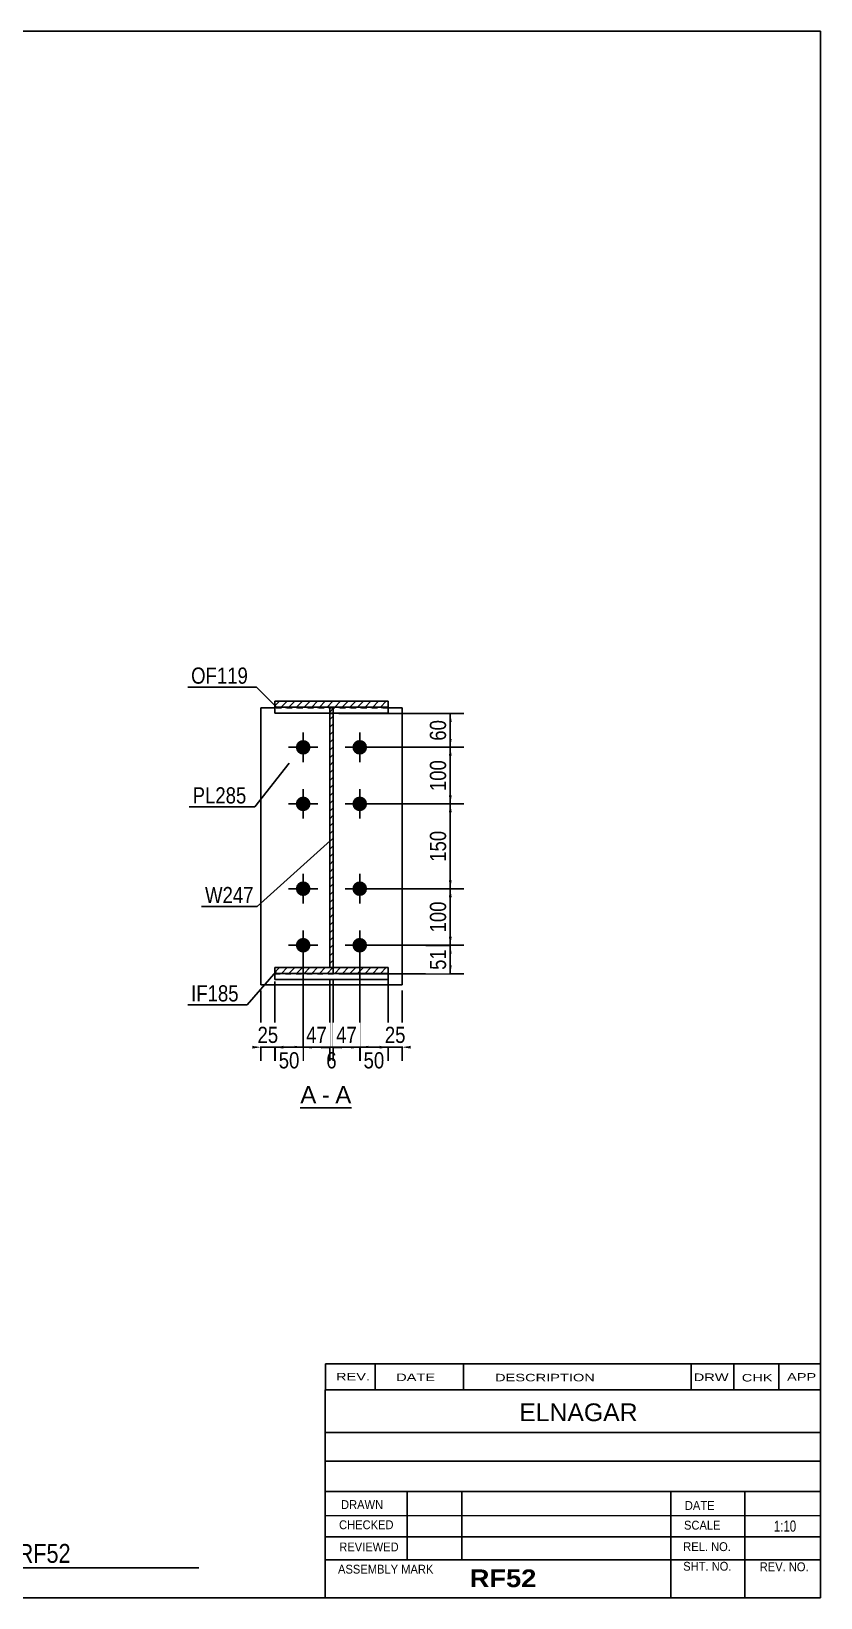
# Model space of a CAD drawing. Header units: millimetres. Extents: x 2 to 405, y 5 to 282.
# Drawn here: x 265.5 to 405, y 5 to 282 of the extents above; entities that cross this region are included whole.
import ezdxf

# ---------------------------------------------------------------- set-up
doc = ezdxf.new("R2010")
doc.units = ezdxf.units.MM
doc.linetypes.add('DXK_LINE_DOT1', pattern=[1.8814, 0.9407, -0.9407])
doc.styles.add('Arial', font='ARIAL.TTF', dxfattribs={"height": 0.2})
doc.styles.add('Arial Bold', font='ARIALBD.TTF', dxfattribs={"height": 0.2})
doc.styles.add('Arial Narrow', font='ARIALN.TTF', dxfattribs={"height": 0.2})

# ---------------------------------------------------------------- blocks, each defined once
blk = doc.blocks.new('Unknown-627311390-3094')
at = {"color": 5, "linetype": 'Continuous'}
for p, q in [((405, 282), (5, 282)), ((5, 282), (5, 5)), ((405, 5), (405, 282)), ((5, 5), (405, 5))]:
    blk.add_line(p, q, dxfattribs=at)
at = {"color": 174, "linetype": 'Continuous', "style": 'Arial'}
blk.add_text('Tekla structures', height=1.9102, rotation=90, dxfattribs=at).set_placement((4.5, 5.5))
blk = doc.blocks.new('Unknown-627311390-12 - 2478')
at = {"color": 7, "linetype": 'Continuous'}
blk.add_line((313.04, 91.65), (322.07, 91.65), dxfattribs=at)
at = {"color": 0, "linetype": 'Continuous'}
blk.add_wipeout([(315.88, 92.4), (315.88, 95.6), (313.04, 95.6), (313.04, 92.4)], dxfattribs=at)
blk.add_wipeout([(318.26, 92.4), (318.26, 95.6), (316.84, 95.6), (316.84, 92.4)], dxfattribs=at)
at = {"color": 96, "linetype": 'Continuous', "style": 'Arial'}
blk.add_text('A', height=3.06, dxfattribs=at).set_placement((313.04, 92.4))
at = {"color": 0, "linetype": 'Continuous'}
blk.add_wipeout([(322.07, 92.4), (322.07, 95.6), (319.22, 95.6), (319.22, 92.4)], dxfattribs=at)
at = {"color": 96, "linetype": 'Continuous', "style": 'Arial'}
for s, p in [('A', (319.22, 92.4)), ('-', (316.84, 92.4))]:
    blk.add_text(s, height=3.06, dxfattribs=at).set_placement(p)
blk = doc.blocks.new('Part-627311390-2488 - 2478')
at = {"linetype": 'Continuous'}
h = blk.add_hatch(dxfattribs=at)
h.set_pattern_fill('', scale=0.3, style=0, pattern_type=0)
h.set_pattern_definition([(45, (318.8534, 116.423), (-0.67352, 0.67352), [])])
h.paths.add_polyline_path([(318.25, 116.42), (318.85, 116.42), (318.85, 162.49), (318.25, 162.49)])
at = {"color": 7, "linetype": 'DXK_LINE_DOT1'}
for p, q in [((318.25, 162.49), (318.25, 115.31)), ((318.25, 161.38), (318.85, 161.38)), ((318.85, 115.31), (318.85, 162.49)), ((318.25, 115.31), (318.85, 115.31))]:
    blk.add_line(p, q, dxfattribs=at)
at = {"color": 2, "linetype": 'Continuous'}
for p, q in [((318.25, 162.49), (318.85, 162.49)), ((318.25, 116.42), (318.25, 162.49)), ((318.85, 116.42), (318.85, 162.49)), ((318.25, 116.42), (318.85, 116.42))]:
    blk.add_line(p, q, dxfattribs=at)
blk = doc.blocks.new('Part-627311390-2480 - 2478')
at = {"linetype": 'Continuous'}
h = blk.add_hatch(dxfattribs=at)
h.set_pattern_fill('', scale=0.3, style=0, pattern_type=0)
h.set_pattern_definition([(45, (328.5534, 162.4942), (-0.67352, 0.67352), [])])
h.paths.add_polyline_path([(308.55, 162.49), (328.55, 162.49), (328.55, 163.52), (308.55, 163.52)])
at = {"color": 7, "linetype": 'DXK_LINE_DOT1'}
for p, q in [((308.55, 163.52), (308.55, 162.49)), ((328.55, 163.52), (328.55, 162.49)), ((308.55, 162.4), (328.55, 162.4)), ((318.85, 161.43), (318.25, 161.43))]:
    blk.add_line(p, q, dxfattribs=at)
at = {"color": 2, "linetype": 'Continuous'}
for p, q in [((308.55, 163.52), (328.55, 163.52)), ((308.55, 162.49), (308.55, 163.52)), ((328.55, 162.49), (328.55, 163.52)), ((308.55, 162.49), (308.55, 161.43)), ((308.55, 162.49), (328.55, 162.49)), ((308.55, 161.43), (318.25, 161.43)), ((328.55, 161.43), (318.85, 161.43)), ((328.55, 162.49), (328.55, 161.43))]:
    blk.add_line(p, q, dxfattribs=at)
blk = doc.blocks.new('Part-627311390-2481 - 2478')
at = {"linetype": 'Continuous'}
h = blk.add_hatch(dxfattribs=at)
h.set_pattern_fill('', scale=0.3, style=0, pattern_type=0)
h.set_pattern_definition([(45, (328.5534, 115.3974), (-0.67352, 0.67352), [])])
h.paths.add_polyline_path([(308.55, 115.4), (328.55, 115.4), (328.55, 116.42), (308.55, 116.42)])
at = {"color": 7, "linetype": 'DXK_LINE_DOT1'}
for p, q in [((308.55, 115.4), (308.55, 116.42)), ((328.55, 115.4), (328.55, 116.42)), ((308.55, 115.31), (328.55, 115.31))]:
    blk.add_line(p, q, dxfattribs=at)
at = {"color": 2, "linetype": 'Continuous'}
for p, q in [((308.55, 116.42), (328.55, 116.42)), ((308.55, 115.4), (308.55, 116.42)), ((328.55, 115.4), (328.55, 116.42)), ((308.55, 115.4), (308.55, 114.33)), ((308.55, 115.4), (328.55, 115.4)), ((308.55, 114.33), (328.55, 114.33)), ((328.55, 114.33), (328.55, 115.4))]:
    blk.add_line(p, q, dxfattribs=at)
blk = doc.blocks.new('Part-627311390-2482 - 2478')
at = {"color": 2, "linetype": 'Continuous'}
for p, q in [((306.05, 162.38), (308.55, 162.38)), ((306.05, 113.38), (306.05, 162.38)), ((331.05, 162.38), (328.55, 162.38)), ((331.05, 162.38), (331.05, 113.38)), ((331.05, 113.38), (306.05, 113.38))]:
    blk.add_line(p, q, dxfattribs=at)
at = {"color": 7, "linetype": 'DXK_LINE_DOT1'}
blk.add_line((328.55, 162.38), (308.55, 162.38), dxfattribs=at)
blk = doc.blocks.new('Bolt-627311390-2492 - 2478')
at = {"linetype": 'Continuous'}
for points in [[(312.25, 155.38, -1), (314.85, 155.38, -1)], [(322.25, 155.38, -1), (324.85, 155.38, -1)], [(312.25, 145.38, -1), (314.85, 145.38, -1)], [(322.25, 145.38, -1), (324.85, 145.38, -1)], [(312.25, 130.38, -1), (314.85, 130.38, -1)], [(322.25, 130.38, -1), (324.85, 130.38, -1)], [(312.25, 120.38, -1), (314.85, 120.38, -1)], [(322.25, 120.38, -1), (324.85, 120.38, -1)]]:
    blk.add_hatch(color=3, dxfattribs=at).paths.add_polyline_path(points)
at = {"color": 3, "linetype": 'Continuous'}
for p, q in [((313.55, 152.78), (313.55, 157.98)), ((323.55, 152.78), (323.55, 157.98)), ((316.15, 155.38), (310.95, 155.38)), ((326.15, 155.38), (320.95, 155.38)), ((313.55, 142.78), (313.55, 147.98)), ((323.55, 142.78), (323.55, 147.98)), ((316.15, 145.38), (310.95, 145.38)), ((326.15, 145.38), (320.95, 145.38)), ((313.55, 127.78), (313.55, 132.98)), ((323.55, 127.78), (323.55, 132.98)), ((316.15, 130.38), (310.95, 130.38)), ((326.15, 130.38), (320.95, 130.38)), ((313.55, 117.78), (313.55, 122.98)), ((323.55, 117.78), (323.55, 122.98)), ((316.15, 120.38), (310.95, 120.38)), ((326.15, 120.38), (320.95, 120.38))]:
    blk.add_line(p, q, dxfattribs=at)
blk = doc.blocks.new('StraightDimension-627311390-4488 - 2478')
at = {"linetype": 'Continuous'}
for points in [[(325.05, 102.1), (323.55, 102.35), (325.05, 102.6)], [(327.05, 102.6), (328.55, 102.35), (327.05, 102.1)]]:
    blk.add_hatch(color=7, dxfattribs=at).paths.add_polyline_path(points)
at = {"color": 7, "linetype": 'Continuous'}
for p, q in [((323.55, 119.38), (323.55, 100.1)), ((328.55, 115.42), (328.55, 100.1)), ((323.55, 102.35), (328.55, 102.35))]:
    blk.add_line(p, q, dxfattribs=at)
at = {"color": 0}
blk.add_wipeout([(328.48, 98), (328.48, 102.2), (323.63, 102.2), (323.63, 98)], dxfattribs=at)
at = {"color": 3, "style": 'Arial Narrow'}
blk.add_text('50', height=2.863, dxfattribs=at).set_placement((324.23, 98.6))
blk = doc.blocks.new('StraightDimension-627311390-4490 - 2478')
at = {"linetype": 'Continuous'}
for points in [[(316.75, 102.6), (318.25, 102.35), (316.75, 102.1)], [(320.35, 102.1), (318.85, 102.35), (320.35, 102.6)]]:
    blk.add_hatch(color=7, dxfattribs=at).paths.add_polyline_path(points)
at = {"color": 7, "linetype": 'Continuous'}
for p, q in [((318.25, 114.31), (318.25, 100.1)), ((318.85, 114.4), (318.85, 100.1)), ((318.25, 102.35), (318.85, 102.35))]:
    blk.add_line(p, q, dxfattribs=at)
at = {"color": 0}
blk.add_wipeout([(320.07, 98), (320.07, 102.2), (317.04, 102.2), (317.04, 98)], dxfattribs=at)
at = {"color": 3, "style": 'Arial Narrow'}
blk.add_text('6', height=2.86, dxfattribs=at).set_placement((317.64, 98.6))
blk = doc.blocks.new('StraightDimension-627311390-2598 - 2478')
at = {"linetype": 'Continuous'}
for points in [[(339.3, 159.88), (339.55, 161.38), (339.8, 159.88)], [(339.8, 156.88), (339.55, 155.38), (339.3, 156.88)]]:
    blk.add_hatch(color=7, dxfattribs=at).paths.add_polyline_path(points)
at = {"color": 7, "linetype": 'Continuous'}
for p, q in [((319.85, 161.38), (341.95, 161.38)), ((339.55, 155.38), (339.55, 161.38)), ((324.55, 155.38), (341.95, 155.38))]:
    blk.add_line(p, q, dxfattribs=at)
at = {"color": 0}
blk.add_wipeout([(339.4, 160.81), (335.2, 160.81), (335.2, 155.95), (339.4, 155.95)], dxfattribs=at)
at = {"color": 3, "style": 'Arial Narrow'}
blk.add_text('60', height=2.863, rotation=90.0002, dxfattribs=at).set_placement((338.8, 156.55))
blk = doc.blocks.new('StraightDimension-627311390-2602 - 2478')
at = {"linetype": 'Continuous'}
for points in [[(339.3, 118.88), (339.55, 120.38), (339.8, 118.88)], [(339.8, 116.81), (339.55, 115.31), (339.3, 116.81)]]:
    blk.add_hatch(color=7, dxfattribs=at).paths.add_polyline_path(points)
at = {"color": 7, "linetype": 'Continuous'}
for p, q in [((324.55, 120.38), (341.95, 120.38)), ((339.55, 115.31), (339.55, 120.38)), ((319.85, 115.31), (341.95, 115.31))]:
    blk.add_line(p, q, dxfattribs=at)
at = {"color": 0}
blk.add_wipeout([(339.4, 120.27), (335.2, 120.27), (335.2, 115.42), (339.4, 115.42)], dxfattribs=at)
at = {"color": 3, "style": 'Arial Narrow'}
blk.add_text('51', height=2.863, rotation=90.0002, dxfattribs=at).set_placement((338.8, 116.02))
blk = doc.blocks.new('StraightDimension-627311390-3645 - 2478')
at = {"linetype": 'Continuous'}
for points in [[(339.3, 128.88), (339.55, 130.38), (339.8, 128.88)], [(339.8, 121.88), (339.55, 120.38), (339.3, 121.88)]]:
    blk.add_hatch(color=7, dxfattribs=at).paths.add_polyline_path(points)
at = {"color": 7, "linetype": 'Continuous'}
for p, q in [((324.55, 130.38), (341.95, 130.38)), ((339.55, 120.38), (339.55, 130.38)), ((324.55, 120.38), (341.95, 120.38))]:
    blk.add_line(p, q, dxfattribs=at)
at = {"color": 0}
blk.add_wipeout([(339.4, 128.72), (335.2, 128.72), (335.2, 122.04), (339.4, 122.04)], dxfattribs=at)
at = {"color": 3, "style": 'Arial Narrow'}
blk.add_text('100', height=2.863, rotation=90.0002, dxfattribs=at).set_placement((338.8, 122.64))
blk = doc.blocks.new('StraightDimension-627311390-3647 - 2478')
at = {"linetype": 'Continuous'}
for points in [[(339.3, 143.88), (339.55, 145.38), (339.8, 143.88)], [(339.8, 131.88), (339.55, 130.38), (339.3, 131.88)]]:
    blk.add_hatch(color=7, dxfattribs=at).paths.add_polyline_path(points)
at = {"color": 7, "linetype": 'Continuous'}
for p, q in [((324.55, 145.38), (341.95, 145.38)), ((339.55, 130.38), (339.55, 145.38)), ((324.55, 130.38), (341.95, 130.38))]:
    blk.add_line(p, q, dxfattribs=at)
at = {"color": 0}
blk.add_wipeout([(339.4, 141.22), (335.2, 141.22), (335.2, 134.54), (339.4, 134.54)], dxfattribs=at)
at = {"color": 3, "style": 'Arial Narrow'}
blk.add_text('150', height=2.863, rotation=90.0002, dxfattribs=at).set_placement((338.8, 135.14))
blk = doc.blocks.new('StraightDimension-627311390-3649 - 2478')
at = {"linetype": 'Continuous'}
for points in [[(339.3, 153.88), (339.55, 155.38), (339.8, 153.88)], [(339.8, 146.88), (339.55, 145.38), (339.3, 146.88)]]:
    blk.add_hatch(color=7, dxfattribs=at).paths.add_polyline_path(points)
at = {"color": 7, "linetype": 'Continuous'}
for p, q in [((324.55, 155.38), (341.95, 155.38)), ((339.55, 145.38), (339.55, 155.38)), ((324.55, 145.38), (341.95, 145.38))]:
    blk.add_line(p, q, dxfattribs=at)
at = {"color": 0}
blk.add_wipeout([(339.4, 153.72), (335.2, 153.72), (335.2, 147.04), (339.4, 147.04)], dxfattribs=at)
at = {"color": 3, "style": 'Arial Narrow'}
blk.add_text('100', height=2.863, rotation=90.0002, dxfattribs=at).set_placement((338.8, 147.64))
blk = doc.blocks.new('StraightDimension-627311390-4487 - 2478')
at = {"linetype": 'Continuous'}
for points in [[(327.05, 102.6), (328.55, 102.35), (327.05, 102.1)], [(332.55, 102.1), (331.05, 102.35), (332.55, 102.6)]]:
    blk.add_hatch(color=7, dxfattribs=at).paths.add_polyline_path(points)
at = {"color": 7, "linetype": 'Continuous'}
for p, q in [((328.55, 115.42), (328.55, 99.95)), ((331.05, 112.38), (331.05, 99.95)), ((328.55, 102.35), (331.05, 102.35))]:
    blk.add_line(p, q, dxfattribs=at)
at = {"color": 0}
blk.add_wipeout([(332.23, 102.5), (332.23, 106.7), (327.38, 106.7), (327.38, 102.5)], dxfattribs=at)
at = {"color": 3, "style": 'Arial Narrow'}
blk.add_text('25', height=2.863, dxfattribs=at).set_placement((327.98, 103.1))
blk = doc.blocks.new('StraightDimension-627311390-4489 - 2478')
at = {"linetype": 'Continuous'}
for points in [[(320.35, 102.1), (318.85, 102.35), (320.35, 102.6)], [(322.05, 102.6), (323.55, 102.35), (322.05, 102.1)]]:
    blk.add_hatch(color=7, dxfattribs=at).paths.add_polyline_path(points)
at = {"color": 7, "linetype": 'Continuous'}
for p, q in [((323.55, 119.38), (323.55, 99.95)), ((318.85, 114.4), (318.85, 99.95)), ((318.85, 102.35), (323.55, 102.35))]:
    blk.add_line(p, q, dxfattribs=at)
at = {"color": 0}
blk.add_wipeout([(323.63, 102.5), (323.63, 106.7), (318.78, 106.7), (318.78, 102.5)], dxfattribs=at)
at = {"color": 3, "style": 'Arial Narrow'}
blk.add_text('47', height=2.863, dxfattribs=at).set_placement((319.38, 103.1))
blk = doc.blocks.new('StraightDimension-627311390-4491 - 2478')
at = {"linetype": 'Continuous'}
for points in [[(315.05, 102.1), (313.55, 102.35), (315.05, 102.6)], [(316.75, 102.6), (318.25, 102.35), (316.75, 102.1)]]:
    blk.add_hatch(color=7, dxfattribs=at).paths.add_polyline_path(points)
at = {"color": 7, "linetype": 'Continuous'}
for p, q in [((313.55, 119.38), (313.55, 99.95)), ((318.25, 114.31), (318.25, 99.95)), ((313.55, 102.35), (318.25, 102.35))]:
    blk.add_line(p, q, dxfattribs=at)
at = {"color": 0}
blk.add_wipeout([(318.33, 102.5), (318.33, 106.7), (313.48, 106.7), (313.48, 102.5)], dxfattribs=at)
at = {"color": 3, "style": 'Arial Narrow'}
blk.add_text('47', height=2.863, dxfattribs=at).set_placement((314.08, 103.1))
blk = doc.blocks.new('StraightDimension-627311390-4492 - 2478')
at = {"linetype": 'Continuous'}
for points in [[(310.05, 102.1), (308.55, 102.35), (310.05, 102.6)], [(312.05, 102.6), (313.55, 102.35), (312.05, 102.1)]]:
    blk.add_hatch(color=7, dxfattribs=at).paths.add_polyline_path(points)
at = {"color": 7, "linetype": 'Continuous'}
for p, q in [((313.55, 119.38), (313.55, 100.1)), ((308.55, 113.96), (308.55, 100.1)), ((308.55, 102.35), (313.55, 102.35))]:
    blk.add_line(p, q, dxfattribs=at)
at = {"color": 0}
blk.add_wipeout([(313.48, 98), (313.48, 102.2), (308.63, 102.2), (308.63, 98)], dxfattribs=at)
at = {"color": 3, "style": 'Arial Narrow'}
blk.add_text('50', height=2.863, dxfattribs=at).set_placement((309.23, 98.6))
blk = doc.blocks.new('StraightDimension-627311390-4493 - 2478')
at = {"linetype": 'Continuous'}
for points in [[(304.55, 102.6), (306.05, 102.35), (304.55, 102.1)], [(310.05, 102.1), (308.55, 102.35), (310.05, 102.6)]]:
    blk.add_hatch(color=7, dxfattribs=at).paths.add_polyline_path(points)
at = {"color": 7, "linetype": 'Continuous'}
for p, q in [((308.55, 113.96), (308.55, 99.95)), ((306.05, 112.38), (306.05, 99.95)), ((306.05, 102.35), (308.55, 102.35))]:
    blk.add_line(p, q, dxfattribs=at)
at = {"color": 0}
blk.add_wipeout([(309.73, 102.5), (309.73, 106.7), (304.88, 106.7), (304.88, 102.5)], dxfattribs=at)
at = {"color": 3, "style": 'Arial Narrow'}
blk.add_text('25', height=2.863, dxfattribs=at).set_placement((305.48, 103.1))
blk = doc.blocks.new('CBS_CALLOFF-627311390-5255')
at = {"color": 7, "linetype": 'Continuous'}
blk.add_line((178.88, 10.27), (295.11, 10.25), dxfattribs=at)
at = {"color": 3, "linetype": 'Continuous', "style": 'Arial Narrow'}
blk.add_text('QTY= 1 Nos.      RAFTER     MKD : RF52', height=3.3405, dxfattribs=at).set_placement((202.17, 11.16))
blk = doc.blocks.new('CBS_NAME_BLOG-627311390-5256')
at = {"color": 7, "linetype": 'Continuous'}
for p, q in [((317.41, 41.75), (404.93, 41.75)), ((317.41, 5.04), (317.41, 41.75)), ((317.41, 34.21), (404.93, 34.21)), ((317.48, 29.16), (405, 29.16)), ((317.41, 23.79), (404.93, 23.79)), ((331.93, 11.68), (331.93, 23.78)), ((341.62, 11.71), (341.62, 23.78)), ((378.53, 5.04), (378.53, 23.77)), ((391.58, 5.04), (391.58, 23.78)), ((317.42, 19.49), (405, 19.51)), ((317.41, 15.74), (404.93, 15.74)), ((317.41, 11.7), (404.93, 11.7)), ((317.41, 5), (405, 5))]:
    blk.add_line(p, q, dxfattribs=at)
at = {"color": 3, "linetype": 'Continuous', "style": 'Arial'}
blk.add_text('ELNAGAR', height=3.133, dxfattribs=at).set_placement((351.73, 36.22))
at = {"color": 3, "linetype": 'Continuous'}
for s, height, style, width, p in [('DRAWN', 1.566, 'Arial', 0.9, (320.24, 20.68)), ('DATE', 1.566, 'Arial', 0.9, (381, 20.52)), ('CHECKED', 1.566, 'Arial', 0.9, (319.89, 17.11)), ('SCALE', 1.566, 'Arial', 0.9, (380.85, 17.04)), ('1:10', 1.957, 'Arial Narrow', 0.9, (396.74, 16.68)), ('REVIEWED', 1.566, 'Arial', 0.9, (319.93, 13.19)), ('REL. NO.', 1.566, 'Arial', 0.9, (380.71, 13.24)), ('SHT. NO.', 1.566, 'Arial', 0.9, (380.71, 9.77)), ('REV. NO.', 1.566, 'Arial', 0.9, (394.23, 9.68)), ('ASSEMBLY MARK', 1.5663, 'Arial', 0.9, (319.71, 9.26)), ('RF52', 3.131, 'Arial Bold', 1.1, (342.99, 6.86))]:
    blk.add_text(s, height=height, dxfattribs=dict(at, style=style, width=width)).set_placement(p)
blk = doc.blocks.new('CBS_REVISION-627311390-5257')
at = {"color": 7, "linetype": 'Continuous'}
for p, q in [((317.49, 46.38), (404.99, 46.38)), ((317.49, 46.38), (317.49, 41.75)), ((326.29, 46.38), (326.29, 41.75)), ((341.88, 46.38), (341.88, 41.81)), ((382.14, 46.38), (382.14, 41.75)), ((389.68, 46.38), (389.68, 41.75)), ((397.63, 46.38), (397.63, 41.75)), ((317.49, 41.75), (404.99, 41.75))]:
    blk.add_line(p, q, dxfattribs=at)
at = {"color": 7, "style": 'Arial Narrow', "width": 1.7}
for s, height, p in [('REV.', 1.326, (319.35, 43.43)), ('DATE', 1.326, (329.98, 43.31)), ('DESCRIPTION', 1.3257, (347.46, 43.26)), ('DRW', 1.326, (382.57, 43.32)), ('CHK', 1.326, (391.06, 43.23)), ('APP', 1.326, (399.06, 43.38))]:
    blk.add_text(s, height=height, dxfattribs=at).set_placement(p)
blk = doc.blocks.new('Mark-627311390-2641 - 2478')
at = {"color": 7, "linetype": 'Continuous'}
blk.add_line((308.83, 162.5), (305.3, 166.03), dxfattribs=at)
at = {"color": 0}
blk.add_wipeout([(303.8, 166.63), (303.8, 169.63), (293.75, 169.63), (293.75, 166.63)], dxfattribs=at)
blk.add_wipeout([(303.8, 166.63), (303.8, 169.63), (293.75, 169.63), (293.75, 166.63)], dxfattribs=at)
at = {"color": 7, "linetype": 'Continuous'}
blk.add_line((293.15, 166.03), (305.3, 166.03), dxfattribs=at)
at = {"color": 3, "style": 'Arial Narrow'}
blk.add_text('OF119', height=2.863, dxfattribs=at).set_placement((293.75, 166.63))
blk = doc.blocks.new('Mark-627311390-2644 - 2478')
at = {"color": 7, "linetype": 'Continuous'}
blk.add_line((308.76, 115.72), (303.65, 109.84), dxfattribs=at)
at = {"color": 0}
blk.add_wipeout([(302.15, 110.44), (302.15, 113.44), (293.75, 113.44), (293.75, 110.44)], dxfattribs=at)
blk.add_wipeout([(302.15, 110.44), (302.15, 113.44), (293.75, 113.44), (293.75, 110.44)], dxfattribs=at)
at = {"color": 7, "linetype": 'Continuous'}
blk.add_line((293.15, 109.84), (303.65, 109.84), dxfattribs=at)
at = {"color": 3, "style": 'Arial Narrow'}
blk.add_text('IF185', height=2.863, dxfattribs=at).set_placement((293.75, 110.44))
blk = doc.blocks.new('Mark-627311390-2647 - 2478')
at = {"color": 7, "linetype": 'Continuous'}
blk.add_line((311.08, 152.55), (305.02, 144.85), dxfattribs=at)
at = {"color": 0}
blk.add_wipeout([(303.52, 145.45), (303.52, 148.45), (294.02, 148.45), (294.02, 145.45)], dxfattribs=at)
blk.add_wipeout([(303.52, 145.45), (303.52, 148.45), (294.02, 148.45), (294.02, 145.45)], dxfattribs=at)
at = {"color": 7, "linetype": 'Continuous'}
blk.add_line((293.42, 144.85), (305.02, 144.85), dxfattribs=at)
at = {"color": 3, "style": 'Arial Narrow'}
blk.add_text('PL285', height=2.863, dxfattribs=at).set_placement((294.02, 145.45))
blk = doc.blocks.new('Mark-627311390-2650 - 2478')
at = {"color": 0}
blk.add_wipeout([(304.8, 127.82), (304.8, 130.82), (296.21, 130.82), (296.21, 127.82)], dxfattribs=at)
blk.add_wipeout([(304.8, 127.82), (304.8, 130.82), (296.21, 130.82), (296.21, 127.82)], dxfattribs=at)
at = {"color": 7, "linetype": 'Continuous'}
for p in [(318.39, 138.92), (295.61, 127.22)]:
    blk.add_line(p, (305.4, 127.22), dxfattribs=at)
at = {"color": 3, "style": 'Arial Narrow'}
blk.add_text('W247', height=2.863, dxfattribs=at).set_placement((296.21, 127.82))

msp = doc.modelspace()

# ---------------------------------------------------------------- block references
for name in ['Unknown-627311390-3094', 'Part-627311390-2480 - 2478', 'Part-627311390-2482 - 2478', 'Part-627311390-2488 - 2478', 'Bolt-627311390-2492 - 2478', 'Part-627311390-2481 - 2478', 'CBS_REVISION-627311390-5257', 'CBS_NAME_BLOG-627311390-5256', 'CBS_CALLOFF-627311390-5255']:
    msp.add_blockref(name, (0, 0))

# ---------------------------------------------------------------- next in the draw order: block references
for name in ['Mark-627311390-2641 - 2478', 'StraightDimension-627311390-2598 - 2478', 'Mark-627311390-2647 - 2478', 'Mark-627311390-2650 - 2478', 'StraightDimension-627311390-4488 - 2478', 'StraightDimension-627311390-4490 - 2478', 'Unknown-627311390-12 - 2478']:
    msp.add_blockref(name, (0, 0))

# ---------------------------------------------------------------- next in the draw order: block references
msp.add_blockref('StraightDimension-627311390-2602 - 2478', (0, 0))

# ---------------------------------------------------------------- next in the draw order: block references
for name in ['StraightDimension-627311390-3645 - 2478', 'StraightDimension-627311390-4487 - 2478']:
    msp.add_blockref(name, (0, 0))

# ---------------------------------------------------------------- next in the draw order: block references
for name in ['StraightDimension-627311390-3647 - 2478', 'StraightDimension-627311390-4489 - 2478']:
    msp.add_blockref(name, (0, 0))

# ---------------------------------------------------------------- next in the draw order: block references
for name in ['StraightDimension-627311390-3649 - 2478', 'StraightDimension-627311390-4491 - 2478']:
    msp.add_blockref(name, (0, 0))

# ---------------------------------------------------------------- next in the draw order: block references
msp.add_blockref('StraightDimension-627311390-4492 - 2478', (0, 0))

# ---------------------------------------------------------------- next in the draw order: block references
msp.add_blockref('StraightDimension-627311390-4493 - 2478', (0, 0))

# ---------------------------------------------------------------- next in the draw order: block references
msp.add_blockref('Mark-627311390-2644 - 2478', (0, 0))

doc.saveas('drawing.dxf')
